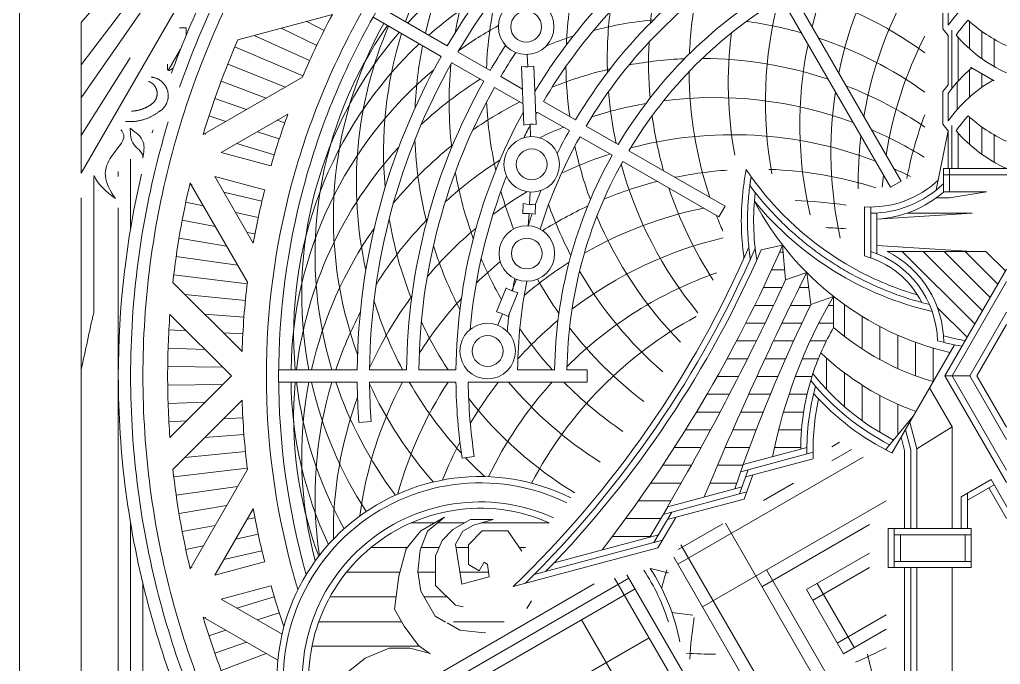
# Model space of a CAD drawing. Header units: inches. Extents: x -51 to 152, y -16 to 48.
# Drawn here: x 5.75 to 6.992, y 0.885 to 1.701 of the extents above; entities that cross this region are included whole.
import ezdxf

# ---------------------------------------------------------------- set-up
doc = ezdxf.new("R2010")
doc.units = ezdxf.units.IN
doc.header["$MEASUREMENT"] = 0
doc.layers.add('NOPLOT', color=40, linetype='Continuous', lineweight=5)

# ---------------------------------------------------------------- blocks, each defined once
blk = doc.blocks.new('Outline')
at = {"layer": 'NOPLOT', "color": 1}
blk.add_line((-1.25, 0), (-1.25, 2.3125), dxfattribs=at)
blk = doc.blocks.new('BG')
at = {"layer": 'NOPLOT'}
for p, q in [((-2.8304, 1.7075), (-2.9501, 1.6754)), ((-3.024, 1.6908), (-3.0156, 1.6908)), ((-3.0156, 1.6812), (-3.0156, 1.6908)), ((-2.8953, 1.6901), (-2.8502, 1.6685)), ((-2.8629, 1.6988), (-2.8406, 1.6875)), ((-2.9294, 1.681), (-2.8592, 1.6492)), ((-2.954, 1.6665), (-2.8677, 1.6298)), ((-3.0227, 1.6638), (-3.0383, 1.6367)), ((-3.039, 1.6373), (-3.039, 1.6447)), ((-2.9629, 1.6449), (-2.8899, 1.6157)), ((-3.0319, 1.6395), (-3.0377, 1.6362)), ((-2.9941, 1.5555), (-2.8684, 1.6281)), ((-2.9713, 1.6232), (-2.9141, 1.6017)), ((-2.9793, 1.6013), (-2.9392, 1.5872)), ((-2.9867, 1.5792), (-2.9653, 1.5722)), ((-2.9712, 1.5327), (-2.8868, 1.5814)), ((-2.8872, 1.5803), (-2.8882, 1.5806)), ((-2.9003, 1.5736), (-2.8908, 1.5703)), ((-2.9937, 1.5569), (-2.9906, 1.556)), ((-2.9253, 1.5591), (-2.8976, 1.5501)), ((-2.9514, 1.5441), (-2.904, 1.5298)), ((-2.9081, 1.5158), (-2.9712, 1.5327)), ((-3.0859, 1.5242), (-3.0859, 1.4368)), ((-3.1015, 1.5089), (-3.1015, 1.5025)), ((-3.0109, 1.4928), (-3.0078, 1.4921)), ((-3.0106, 1.4942), (-2.938, 1.3685)), ((-2.9162, 1.4856), (-2.9793, 1.5025)), ((-2.9793, 1.5025), (-2.9306, 1.4182)), ((-2.9678, 1.4827), (-2.9196, 1.4714)), ((-3.016, 1.4701), (-2.9939, 1.4654)), ((-3.1015, 1.4626), (-3.1015, 0.6565)), ((-2.9528, 1.4567), (-2.9243, 1.4506)), ((-3.0205, 1.4472), (-2.9788, 1.4393)), ((-2.9383, 1.4317), (-2.9284, 1.4298)), ((-3.0246, 1.4242), (-2.9643, 1.4142)), ((-2.9303, 1.4193), (-2.9313, 1.4195)), ((-3.0282, 1.4012), (-2.9504, 1.39)), ((-2.9448, 1.2808), (-3.0324, 1.3684)), ((-3.0313, 1.378), (-2.9382, 1.3667)), ((-3.0172, 1.3532), (-2.9405, 1.3456)), ((-2.9582, 1.25), (-3.0361, 1.3279)), ((-2.9922, 1.3282), (-2.9424, 1.3244)), ((-3.0374, 1.3083), (-3.0153, 1.3071)), ((-2.9685, 1.3045), (-2.9436, 1.3031)), ((-3.0384, 1.285), (-2.9917, 1.2835)), ((-2.946, 1.2819), (-2.9447, 1.2819)), ((-3.1484, 1.2585), (-3.1484, 0.6295)), ((-3.0389, 1.2617), (-2.9691, 1.2609)), ((-2.9582, 1.25), (-3.0361, 1.1721)), ((-3.0389, 1.2383), (-2.9691, 1.2391)), ((-2.9448, 1.2192), (-3.0324, 1.1316)), ((-2.946, 1.2181), (-2.9447, 1.2181)), ((-3.0384, 1.215), (-2.9917, 1.2165)), ((-3.0374, 1.1917), (-3.0153, 1.1929)), ((-2.9685, 1.1955), (-2.9436, 1.1969)), ((-2.9922, 1.1718), (-2.9424, 1.1756)), ((-3.0172, 1.1468), (-2.9405, 1.1544)), ((-3.0313, 1.122), (-2.9382, 1.1333)), ((-3.0106, 1.0058), (-2.938, 1.1315)), ((-3.0282, 1.0988), (-2.9504, 1.11)), ((-3.0246, 1.0758), (-2.9643, 1.0858)), ((-2.9793, 0.9975), (-2.9306, 1.0818)), ((-2.9383, 1.0683), (-2.9284, 1.0702)), ((-2.9303, 1.0807), (-2.9313, 1.0805)), ((-2.7185, 1.0537), (-2.6884, 1.071)), ((-2.6884, 1.071), (-2.7098, 1.0532)), ((-3.0859, 1.0632), (-3.0859, 0.6656)), ((-3.0205, 1.0528), (-2.9788, 1.0607)), ((-2.6554, 1.0681), (-2.6776, 1.0553)), ((-2.6651, 1.0532), (-2.6518, 1.0609)), ((-2.6266, 1.0681), (-2.6554, 1.0681)), ((-2.6518, 1.0609), (-2.6266, 1.0681)), ((-2.9528, 1.0433), (-2.9243, 1.0494)), ((-2.7367, 1.0308), (-2.7185, 1.0537)), ((-2.7098, 1.0532), (-2.7193, 1.0291)), ((-2.6776, 1.0553), (-2.6912, 1.0417)), ((-2.6745, 1.0369), (-2.6651, 1.0532)), ((-2.6406, 1.0536), (-2.6581, 1.0362)), ((-2.6082, 1.0536), (-2.6406, 1.0536)), ((-2.5902, 1.0278), (-2.6082, 1.0536)), ((-3.016, 1.0299), (-2.9939, 1.0346)), ((-2.6912, 1.0417), (-2.6996, 1.0221)), ((-2.6662, 0.9864), (-2.6745, 1.0369)), ((-2.6581, 1.0362), (-2.6581, 1.0111)), ((-2.9678, 1.0173), (-2.9196, 1.0286)), ((-2.746, 0.9963), (-2.7367, 1.0308)), ((-2.7193, 1.0291), (-2.7223, 1.0022)), ((-2.6996, 1.0221), (-2.6996, 0.9847)), ((-3.0109, 1.0072), (-3.0078, 1.0079)), ((-2.9162, 1.0144), (-2.9793, 0.9975)), ((-2.6581, 1.0111), (-2.6443, 1.0032)), ((-2.6443, 1.0032), (-2.6379, 1.0142)), ((-2.6379, 1.0142), (-2.6379, 1.0142)), ((-2.6379, 1.0142), (-2.6379, 1.0142)), ((-2.6379, 1.0142), (-2.6379, 1.0142)), ((-2.6379, 1.0142), (-2.634, 1.011)), ((-2.634, 1.011), (-2.6318, 0.9956)), ((-2.7517, 0.9544), (-2.746, 0.9963)), ((-2.7223, 1.0022), (-2.7185, 0.9773)), ((-2.6318, 0.9956), (-2.6662, 0.9864)), ((-3.0703, 0.9867), (-3.0703, 0.6746)), ((-2.9081, 0.9842), (-2.9712, 0.9673)), ((-2.6996, 0.9847), (-2.6743, 0.9594)), ((-2.9514, 0.9559), (-2.904, 0.9702)), ((-2.7185, 0.9773), (-2.7003, 0.9458)), ((-2.9712, 0.9673), (-2.8941, 0.9228)), ((-2.6743, 0.9594), (-2.6647, 0.9575)), ((-2.5841, 0.9553), (-2.5783, 0.9652)), ((-2.9941, 0.9445), (-2.8995, 0.8898)), ((-2.9253, 0.9409), (-2.8976, 0.9499)), ((-2.7394, 0.9332), (-2.7517, 0.9544)), ((-2.7003, 0.9458), (-2.6869, 0.9381)), ((-2.9937, 0.9431), (-2.9906, 0.944)), ((-2.7213, 0.9086), (-2.7394, 0.9332)), ((-2.6851, 0.9371), (-2.6691, 0.9278)), ((-2.9867, 0.9208), (-2.9653, 0.9278)), ((-2.6691, 0.9278), (-2.638, 0.9247)), ((-2.638, 0.9247), (-2.6363, 0.9251)), ((-2.9793, 0.8987), (-2.9392, 0.9128)), ((-2.7064, 0.8981), (-2.7213, 0.9086)), ((-2.9713, 0.8768), (-2.9141, 0.8983)), ((-2.7887, 0.8925), (-2.7583, 0.9052)), ((-2.7583, 0.9052), (-2.7322, 0.9052)), ((-2.7322, 0.9052), (-2.7077, 0.8987)), ((-2.7077, 0.8987), (-2.7064, 0.8981)), ((-2.8189, 0.8683), (-2.7887, 0.8925))]:
    blk.add_line(p, q, dxfattribs=at)
at = {"layer": 'NOPLOT', "linetype": 'Continuous'}
for p, q in [((-2.7011, 1.0637), (-2.7311, 1.0637)), ((-2.663, 1.0637), (-2.6972, 1.0637)), ((-2.5559, 1.0637), (-2.6418, 1.0637)), ((-2.7354, 1.0325), (-2.7816, 1.0325)), ((-2.6952, 1.0325), (-2.7179, 1.0325)), ((-2.6581, 1.0325), (-2.6738, 1.0325)), ((-2.5857, 1.0325), (-2.5934, 1.0325)), ((-2.7446, 1.0012), (-2.8125, 1.0012)), ((-2.6996, 1.0012), (-2.7222, 1.0012)), ((-2.6326, 1.0012), (-2.6686, 1.0012)), ((-2.7496, 0.97), (-2.8334, 0.97)), ((-2.6849, 0.97), (-2.7142, 0.97)), ((-2.7426, 0.9387), (-2.8476, 0.9387)), ((-2.6127, 0.9387), (-2.677, 0.9387)), ((-2.7197, 0.9075), (-2.8562, 0.9075))]:
    blk.add_line(p, q, dxfattribs=at)
at = {"layer": 'NOPLOT'}
for centre, radius, start, end in [((-2.2204, 1.5678), 0.5057, 114.9539, 166.7217), ((-2.1768, 1.5969), 0.5057, 120.8853, 170.0482), ((-2.2598, 1.5333), 0.5057, 109.0709, 160.9291), ((-1.7326, 1.5678), 0.5057, 147.5922, 165.7642), ((-2.3635, 1.3537), 0.5057, 114.9518, 137.2619), ((-1.6932, 1.5333), 0.5057, 147.4094, 168.5718), ((-1.9765, 1.25), 1.0937, 150, 165), ((-1.9242, 1.6472), 0.5057, 165.6059, 174.3514), ((-1.6587, 1.4939), 0.5057, 146.4302, 170.3541), ((-1.9765, 1.25), 1.1094, 153.8122, 160.7552), ((-1.9765, 1.25), 1.125, 154.6273, 160.0878), ((-2.3737, 1.3023), 0.5057, 122.4518, 131.4203), ((-2.1298, 1.6201), 0.5057, 167.098, 177.8287), ((-1.8728, 1.6369), 0.5057, 169.6275, 177.6242), ((-2.3771, 1.25), 0.5057, 54.0176, 74.805), ((-1.9765, 1.25), 0.9375, 150, 165), ((-2.0288, 1.6472), 0.5057, 172.3576, 177.5246), ((-1.7762, 1.5969), 0.5057, 165.195, 190.3569), ((-1.9765, 1.25), 0.9687, 151.8197, 157.0275), ((-1.9765, 1.25), 0.9219, 150, 165), ((-1.9765, 1.6506), 0.5057, 173.1059, 181.8514), ((-2.3466, 1.4033), 0.5057, 144.9539, 196.7217), ((-2.3234, 1.4503), 0.5057, 150.8853, 200.0482), ((-2.2943, 1.4939), 0.5057, 156.8261, 192.5482), ((-2.3771, 1.25), 0.5057, 118.7186, 125.402), ((-2.3737, 1.1977), 0.5057, 95.6486, 104.3941), ((-2.3737, 1.1977), 0.5057, 74.2358, 82.305), ((-2.3635, 1.3537), 0.5057, 139.0709, 190.9291), ((-2.2598, 1.5333), 0.5057, 162.7381, 185.0482), ((-2.3737, 1.1977), 0.5057, 107.4754, 111.5262), ((-1.8232, 1.6201), 0.5057, 172.695, 190.3098), ((-2.3737, 1.1977), 0.5057, 54.496, 71.6364), ((-1.6296, 1.4503), 0.5057, 152.9721, 170.9667), ((-1.9765, 1.25), 1.0625, 156.3972, 163.289), ((-2.3737, 1.3023), 0.5057, 133.2783, 185.0461), ((-2.2204, 1.5678), 0.5057, 168.5797, 177.5482), ((-1.9242, 1.6472), 0.5057, 177.1275, 185.1242), ((-1.7326, 1.5678), 0.5057, 168.3636, 192.9963), ((-2.1768, 1.5969), 0.5057, 174.598, 186.5442), ((-2.0288, 1.6472), 0.5057, 180.6059, 187.8117), ((-2.3635, 1.1463), 0.5057, 92.3758, 100.3725), ((-2.3635, 1.1463), 0.5057, 71.4282, 89.805), ((-2.3771, 1.25), 0.5057, 129.9518, 179.1147), ((-2.3635, 1.1463), 0.5057, 103.1486, 111.8941), ((-1.8728, 1.6369), 0.5057, 180.195, 198.5718), ((-2.3737, 1.1977), 0.5057, 122.1713, 132.902), ((-2.3635, 1.1463), 0.5057, 55.9067, 68.6766), ((-1.9765, 1.6506), 0.5057, 184.6275, 192.1166), ((-1.6932, 1.5333), 0.5057, 171.3235, 192.4633), ((-2.3635, 1.1463), 0.5057, 116.993, 124.8787), ((-2.1298, 1.6201), 0.5057, 182.6213, 192.5246), ((-2.3466, 1.0967), 0.5057, 99.8758, 107.8725), ((-2.3466, 1.0967), 0.5057, 69.6459, 97.305), ((-1.9765, 1.25), 0.9687, 159.9961, 164.0758), ((-1.9242, 1.6472), 0.5057, 187.695, 195.7642), ((-1.6064, 1.4033), 0.5057, 159.4913, 168.9863), ((-1.9765, 1.25), 1.1094, 163.1377, 165), ((-1.9765, 1.25), 1.125, 163.9219, 164.1149), ((-2.3466, 1.0967), 0.5057, 112.1883, 115.9363), ((-2.3234, 1.0497), 0.5057, 69.0333, 104.805), ((-1.6587, 1.4939), 0.5057, 173.2164, 180.779), ((-2.3466, 1.0967), 0.5057, 58.3187, 66.7836), ((-2.3635, 1.1463), 0.5057, 128.4558, 140.402), ((-2.2204, 1.5678), 0.5057, 182.098, 194.0442), ((-2.0288, 1.6472), 0.5057, 192.1275, 200.1242), ((-1.9765, 1.25), 1.1094, 165, 180), ((-1.9765, 1.25), 1.0938, 165, 180), ((-2.3737, 1.1977), 0.5057, 137.4518, 173.1738), ((-2.3234, 1.0497), 0.5057, 107.8834, 115.3725), ((-2.3466, 1.0967), 0.5057, 122.4754, 132.3787), ((-1.9765, 1.6506), 0.5057, 195.195, 219.3868), ((-1.9765, 1.25), 1.125, 166.8733, 180), ((-2.1768, 1.5969), 0.5057, 190.1213, 200.0246), ((-2.2943, 1.0061), 0.5057, 94.0621, 101.6364), ((-2.2943, 1.0061), 0.5057, 72.4645, 88.1225), ((-1.6296, 1.4503), 0.5057, 173.87, 175.6369), ((-2.3234, 1.0497), 0.5057, 63.5548, 66.1301), ((-1.9765, 1.25), 1.0625, 166.711, 173.6028), ((-1.9765, 1.25), 0.9375, 165, 180), ((-2.2943, 1.0061), 0.5057, 104.2358, 112.305), ((-1.9765, 1.25), 0.9687, 165.9242, 170.0039), ((-1.9765, 1.25), 0.9219, 165, 180), ((-2.3234, 1.0497), 0.5057, 121.0035, 126.8941), ((-2.1298, 1.6201), 0.5057, 195.6059, 201.3593), ((-1.9242, 1.6472), 0.5057, 198.3636, 213.0848), ((-2.0802, 1.6369), 0.5057, 199.6275, 207.6242), ((-2.2598, 0.9667), 0.5057, 80.8894, 88.2425), ((-2.2943, 1.0061), 0.5057, 114.8758, 122.2413), ((-2.2598, 0.9667), 0.5057, 101.4282, 119.805), ((-2.3466, 1.0967), 0.5057, 135.9558, 147.902), ((-2.2598, 1.5333), 0.5057, 189.598, 201.5442), ((-2.0288, 1.6472), 0.5057, 202.695, 224.508), ((-1.8728, 1.6369), 0.5057, 201.3234, 203.7679), ((-2.3635, 1.1463), 0.5057, 144.9518, 167.2619), ((-2.3234, 1.0497), 0.5057, 129.9754, 139.8787), ((-2.2204, 0.9322), 0.5057, 85.3868, 88.3171), ((-2.2204, 0.9322), 0.5057, 103.1232, 127.305), ((-2.2204, 1.5678), 0.5057, 197.6213, 207.5246), ((-2.2943, 1.0061), 0.5057, 129.7701, 134.3941), ((-2.1768, 1.5969), 0.5057, 203.1059, 209.6954), ((-2.2598, 0.9667), 0.5057, 122.3758, 130.3725), ((-2.1768, 0.9031), 0.5057, 109.2335, 134.805), ((-2.0802, 1.6369), 0.5057, 210.195, 229.0138), ((-1.9765, 1.25), 0.9687, 172.9725, 178.1803), ((-2.1298, 1.6201), 0.5057, 209.3234, 215.1242), ((-2.3234, 1.0497), 0.5057, 143.4558, 155.402), ((-2.2943, 1.4939), 0.5057, 197.098, 207.8287), ((-2.2943, 1.0061), 0.5057, 137.4754, 147.3787), ((-2.3466, 1.0967), 0.5057, 152.4518, 161.4203), ((-1.9765, 1.25), 1.0625, 175.7931, 180), ((-2.2598, 1.5333), 0.5057, 205.1213, 213.007), ((-2.2204, 0.9322), 0.5057, 129.8758, 137.8725), ((-2.1298, 0.8799), 0.5057, 118.2912, 152.4078), ((-2.1768, 1.5969), 0.5057, 214.6275, 222.1166), ((-2.1298, 1.6201), 0.5057, 217.695, 232.7486), ((-1.9765, 1.25), 1.125, 180, 195), ((-1.9765, 1.25), 1.1094, 180, 195), ((-1.9765, 1.25), 1.0938, 180, 195), ((-1.9765, 1.25), 1.0625, 180, 184.2069), ((-1.9765, 1.25), 0.9375, 180, 195), ((-1.9765, 1.25), 0.9219, 180, 195.8342), ((-2.3771, 1.25), 0.5057, 180.8853, 204.9932), ((-2.3737, 1.1977), 0.5057, 174.9539, 200.3896), ((-2.3737, 1.3023), 0.5057, 186.8261, 209.1005), ((-2.3635, 1.1463), 0.5057, 169.0709, 194.965), ((-2.3635, 1.3537), 0.5057, 192.7381, 213.0021), ((-2.3466, 1.0967), 0.5057, 163.2783, 188.423), ((-2.3466, 1.4033), 0.5057, 198.5797, 216.9863), ((-2.2943, 1.0061), 0.5057, 152.1713, 172.4496), ((-2.3234, 1.4503), 0.5057, 204.598, 221.4452), ((-2.2598, 0.9667), 0.5057, 146.993, 164.6627), ((-2.2943, 1.4939), 0.5057, 209.8499, 222.5246), ((-2.2204, 0.9322), 0.5057, 142.1883, 149.3941), ((-2.1768, 0.9031), 0.5057, 137.8834, 154.3083), ((-2.2204, 1.5678), 0.5057, 220.0884, 237.6167), ((-2.1768, 1.5969), 0.5057, 224.5508, 235.6327), ((-1.9765, 1.25), 0.9687, 181.8197, 187.0275), ((-2.3234, 1.0497), 0.5057, 159.9518, 180.7327), ((-2.2598, 1.5333), 0.5057, 218.1059, 238.6015), ((-2.2204, 0.9322), 0.5057, 152.4754, 158.4263), ((-2.2943, 1.4939), 0.5057, 223.4262, 227.2672), ((-1.9765, 1.25), 1.0625, 186.3972, 193.289), ((-2.6432, 0.8651), 0.2574, 63.4869, 199.1308), ((-2.6432, 0.8651), 0.2494, 63.9062, 198.7757), ((-1.9765, 1.25), 0.9687, 189.9961, 194.0758), ((-2.6432, 0.8651), 0.2253, 65.6027, 197.5548), ((-2.6432, 0.8651), 0.2172, 66.2561, 197.086), ((-1.9765, 1.25), 0.9375, 195, 196.795), ((-2.6432, 0.8651), 0.2574, 10.7854, 33.2532), ((-2.6432, 0.8651), 0.2494, 17.098, 33.8404), ((-2.2943, 1.4939), 0.5057, 254.6841, 257.0481), ((-1.9242, 0.8528), 0.5057, 162.9519, 165.3302), ((-1.9242, 0.8528), 0.5057, 162.5821, 162.9519), ((-2.2943, 1.4939), 0.5057, 257.0481, 257.4179), ((-1.9765, 1.25), 0.9687, 195.9242, 199.1403), ((-1.9765, 1.25), 1.125, 195, 207.5269), ((-1.9765, 1.25), 1.1094, 195, 207.492), ((-1.9765, 1.25), 1.0938, 195, 207.4562), ((-1.9765, 1.25), 1.0625, 196.711, 203.6028), ((-2.3234, 1.4503), 0.5057, 261.214, 264.2885), ((-1.8728, 0.8631), 0.5057, 170.7846, 176.7906), ((-2.3466, 1.4033), 0.5057, 265.983, 270.1627), ((-2.3635, 1.3537), 0.5057, 292.7627, 297.6158), ((-1.6587, 1.0061), 0.5057, 192.385, 200.508)]:
    blk.add_arc(centre, radius, start, end, dxfattribs=at)
blk = doc.blocks.new('MasterSword_Half')
at = {"layer": 'NOPLOT'}
for p, q in [((0.074, -0.9399), (0.0889, -1.0146)), ((0.0722, -0.9875), (0.0722, -1.0169)), ((0.1719, -1.1006), (0.1719, -1.0361)), ((0.1641, -1.0438), (0.1641, -1.0952)), ((0.1513, -1.0924), (0.026, -1.0924)), ((0.1641, -1.0848), (0.0436, -1.0924)), ((0.2799, -1.1284), (0.2836, -1.0846)), ((0.2836, -1.0846), (0.3107, -1.0902)), ((0.2479, -1.1596), (0.2531, -1.1193)), ((0.2531, -1.1193), (0.2799, -1.1284)), ((0.219, -1.1887), (0.2193, -1.1495)), ((0.2193, -1.1495), (0.2479, -1.1596)), ((0.1451, -1.3477), (0.0659, -1.2106)), ((0.1181, -1.3009), (0.1532, -1.3435)), ((0.1135, -1.3426), (0.0689, -1.3146)), ((0.2528, -1.3408), (0.3334, -1.3624)), ((0.245, -1.3468), (0.3365, -1.3714)), ((0.2448, -1.3549), (0.3305, -1.3778)), ((0.3334, -1.3624), (0.3441, -1.393)), ((0.3214, -1.3754), (0.3321, -1.406)), ((0.3274, -1.3689), (0.3381, -1.3995)), ((0.0496, -1.4076), (0.0156, -1.388)), ((0.335, -1.3906), (0.4291, -1.4158)), ((0.0224, -1.3919), (0, -1.4307)), ((0.0496, -1.4434), (0.0496, -1.3986)), ((0.329, -1.397), (0.4348, -1.4254)), ((0.3321, -1.406), (0.4297, -1.4321)), ((0.4291, -1.4158), (0.4517, -1.4542)), ((0.424, -1.4225), (0.4466, -1.4609)), ((0.4189, -1.4292), (0.4415, -1.4676)), ((0.0447, -1.4434), (0.0447, -1.4927)), ((0.15, -1.4434), (0.0447, -1.4434)), ((0.0447, -1.4512), (0.1422, -1.4512)), ((0.0525, -1.4849), (0.0525, -1.4512)), ((0.1344, -1.4849), (0.1344, -1.4512)), ((0.1422, -1.4927), (0.1422, -1.4434)), ((0.15, -1.4927), (0.15, -1.4434)), ((0.441, -1.4513), (0.5729, -1.4866)), ((0.4358, -1.458), (0.5983, -1.5015)), ((0.4415, -1.4676), (0.6249, -1.5167)), ((0.0447, -1.4849), (0.1422, -1.4849)), ((0.0447, -1.4927), (0.15, -1.4927))]:
    blk.add_line(p, q, dxfattribs=at)
at = {"layer": 'NOPLOT', "linetype": 'Continuous'}
for p, q in [((0.2828, -1.0933), (0.2874, -1.0933)), ((0.281, -1.1158), (0.2975, -1.1158)), ((0.2506, -1.1383), (0.2625, -1.1383)), ((0.2844, -1.1383), (0.308, -1.1383)), ((0.2053, -1.2), (0.2053, -1.16)), ((0.2192, -1.1608), (0.2258, -1.1608)), ((0.2485, -1.1608), (0.2735, -1.1608)), ((0.295, -1.1608), (0.3189, -1.1608)), ((0.1828, -1.2162), (0.1828, -1.1749)), ((0.1603, -1.2297), (0.1603, -1.1877)), ((0.219, -1.1833), (0.2378, -1.1833)), ((0.2593, -1.1833), (0.2844, -1.1833)), ((0.3057, -1.1833), (0.3302, -1.1833)), ((0.1378, -1.2409), (0.1378, -1.1985)), ((0.0928, -1.2571), (0.0928, -1.2149)), ((0.1153, -1.2501), (0.1153, -1.2075)), ((0.2283, -1.2058), (0.2487, -1.2058)), ((0.2697, -1.2058), (0.2951, -1.2058)), ((0.3167, -1.2058), (0.3419, -1.2058)), ((0.2278, -1.2673), (0.2278, -1.2275)), ((0.2384, -1.2283), (0.2586, -1.2283)), ((0.2797, -1.2283), (0.3057, -1.2283)), ((0.3279, -1.2283), (0.354, -1.2283)), ((0.2053, -1.289), (0.2053, -1.2461)), ((0.2464, -1.2508), (0.2675, -1.2508)), ((0.2895, -1.2508), (0.3161, -1.2508)), ((0.3393, -1.2508), (0.3664, -1.2508)), ((0.1828, -1.3068), (0.1828, -1.2617)), ((0.1603, -1.3216), (0.1603, -1.2749)), ((0.2526, -1.2733), (0.2755, -1.2733)), ((0.2989, -1.2733), (0.3264, -1.2733)), ((0.3509, -1.2733), (0.3794, -1.2733)), ((0.1378, -1.3248), (0.1378, -1.2858)), ((0.1153, -1.296), (0.1153, -1.2948)), ((0.257, -1.2958), (0.2825, -1.2958)), ((0.3081, -1.2958), (0.3366, -1.2958)), ((0.3626, -1.2958), (0.3927, -1.2958)), ((0.2596, -1.3183), (0.2887, -1.3183)), ((0.3169, -1.3183), (0.3466, -1.3183)), ((0.3746, -1.3183), (0.4065, -1.3183)), ((0.2606, -1.3408), (0.294, -1.3408)), ((0.3255, -1.3408), (0.3564, -1.3408)), ((0.3869, -1.3408), (0.4207, -1.3408)), ((0.3337, -1.3633), (0.3661, -1.3633)), ((0.3993, -1.3633), (0.4354, -1.3633)), ((0.3416, -1.3858), (0.3757, -1.3858)), ((0.4119, -1.3858), (0.4506, -1.3858)), ((0.4248, -1.4083), (0.4663, -1.4083)), ((0.438, -1.4308), (0.4825, -1.4308)), ((0.4512, -1.4533), (0.4992, -1.4533))]:
    blk.add_line(p, q, dxfattribs=at)
at = {"layer": 'NOPLOT'}
for points in [[(0.074, -0.3476), (0.074, -0.397), (0.0805, -0.4055), (0.0805, -0.4472), (0.074, -0.4556), (0.074, -0.5181), (0.0805, -0.5266), (0.0805, -0.5683), (0.074, -0.5767), (0.074, -0.6392), (0.0805, -0.6476), (0.0805, -0.6893), (0.074, -0.6978), (0.074, -0.7602), (0.0805, -0.7687), (0.0805, -0.8104), (0.074, -0.8188), (0.074, -0.8813), (0.0805, -0.8898), (0.0805, -0.9314), (0.074, -0.9399), (0.074, -0.9875)], [(0.08, -1.0169), (0.0253, -1.0169), (0.0722, -1.0247), (0.0893, -1.0247)], [(0.1262, -1.044), (0.0436, -1.044), (0.1641, -1.0516)], [(0, -1.1148), (0.0781, -1.25), (0, -1.3852)], [(0, -1.1304), (0.069, -1.25), (0, -1.3696)], [(0, -1.1695), (0.0465, -1.25), (0, -1.3305)], [(0, -1.1851), (0.0375, -1.25), (0, -1.3149)], [(0.0974, -1.2651), (0.0689, -1.3146), (0.0689, -1.4434)], [(0.1226, -1.3087), (0.1135, -1.3426), (0.1135, -1.4434)], [(0.1281, -1.3183), (0.1213, -1.3436), (0.1213, -1.4434)], [(0.1336, -1.3278), (0.1291, -1.3447), (0.1291, -1.4434)], [(0.0574, -1.4434), (0.0574, -1.4031), (0.0195, -1.3812), (-0.0045, -1.4229)]]:
    blk.add_lwpolyline(points, dxfattribs=at)
for points in [[(0.08, -0.9875), (0.08, -1.0173, 0.165549), (0.1641, -1.0516)], [(0.0864, -1.0021, 0.20662), (0.1798, -1.036), (0.1798, -1.0982, 0.213737), (0.1074, -1.1571)], [(0.1719, -1.0924, 0.318846), (0.0874, -1.2055, -0.024759), (0.0564, -1.2124)], [(0.1157, -1.9589, -0.05684), (0.1334, -1.9367), (0.1822, -1.8879), (0.1822, -1.7868), (0.1053, -1.71, -0.198912), (0.0687, -1.6216), (0.0687, -1.4927)], [(0.1135, -1.4927), (0.1135, -1.6479, 0.131652), (0.1313, -1.7143), (0.1608, -1.7655)], [(0.1213, -1.4927), (0.1213, -1.6479, 0.131652), (0.1381, -1.7104), (0.19, -1.8004)], [(0.1291, -1.4927), (0.1291, -1.6479, 0.131652), (0.1448, -1.7065), (0.19, -1.7848), (0.19, -1.89), (0.1729, -1.9196, 0.131652), (0.1572, -1.9782), (0.1572, -2.0307)]]:
    blk.add_lwpolyline(points, format="xyb", dxfattribs=at)
for centre, radius, start, end in [((0.1724, -0.9109), 0.1331, 226.0318, 269.7888), ((0, -1.0534), 0.3203, 351.0413, 6.389), ((-0.0135, -0.8545), 0.3757, 283.0908, 332.3524), ((0.0026, -0.7693), 0.4095, 282.9103, 320.6649), ((0.2093, -1.2085), 0.1298, 116.5469, 179.589), ((1.95, -0.3573), 1.8182, 203.5804, 217.749), ((1.5508, -0.5548), 1.3508, 203.3507, 224.2572), ((1.5508, -0.5548), 1.343, 203.4064, 225.4921), ((1.5508, -0.5548), 1.3352, 203.4945, 226.09), ((-3.8918, -3.1874), 4.6322, 22.6516, 26.5172), ((3.4442, 0.3333), 3.4856, 204.7923, 210.1184), ((-0.344, -1.4797), 0.6529, 11.2282, 30.3791), ((-1.631, -2.0704), 2.0881, 19.819, 25.8647), ((0.0026, -0.9413), 0.3286, 285.9511, 311.1864), ((-0.0468, -1.3431), 0.3074, 18.2188, 30.1676), ((0.0014, -0.896), 0.3134, 279.3361, 284.5042), ((0.0012, -0.9766), 0.3381, 289.6184, 313.7973), ((0, -1.0534), 0.3125, 297.2421, 321.7003), ((-0.0468, -1.3431), 0.3074, 0.0379, 18.2188), ((0, -1.0534), 0.3203, 297.5462, 320.7502), ((-0.0468, -1.3431), 0.2996, 358.8951, 15.4722), ((0, -1.0534), 0.3203, 320.7502, 320.7533), ((0, -1.0534), 0.3281, 296.2384, 318.1334), ((-0.0468, -1.3431), 0.2918, 357.6973, 12.6423)]:
    blk.add_arc(centre, radius, start, end, dxfattribs=at)
blk.add_open_spline([(0.3325, -1.101), (0.3331, -1.0973), (0.3335, -1.0935), (0.3339, -1.0897), (0.3369, -1.0625), (0.3365, -1.0348), (0.3328, -1.0078), (0.3319, -1.0014), (0.3309, -0.9951), (0.3297, -0.9888), (0.3262, -0.994), (0.3226, -0.9991), (0.3188, -1.0042), (0.2841, -1.0509), (0.2372, -1.0914), (0.1611, -1.1308), (0.1371, -1.1404), (0.1128, -1.1475)], degree=3, knots=[0.766115, 0.766115, 0.766115, 0.766115, 0.800291, 0.800291, 0.800291, 1.044647, 1.044647, 1.044647, 1.102238, 1.102238, 1.102238, 1.151318, 1.151318, 1.151318, 1.603502, 1.603502, 1.798593, 1.798593, 1.798593, 1.798593], dxfattribs=at)
blk.add_rational_spline([(0.3245, -1.1022), (0.3249, -1.0993), (0.3253, -1.0965), (0.3256, -1.0936), (0.3291, -1.0654), (0.3289, -1.037), (0.3251, -1.0089), (0.3246, -1.0052), (0.324, -1.0015), (0.3234, -0.9979)], [1, 1, 1, 1, 0.994412429531, 0.994412429531, 1, 1, 1, 1], degree=3, knots=[0.747724, 0.747724, 0.747724, 0.747724, 0.7740168, 0.7740168, 0.7740168, 1.0331398, 1.0331398, 1.0331398, 1.0670859, 1.0670859, 1.0670859, 1.0670859], dxfattribs=at)
blk.add_rational_spline([(0.3251, -1.0089), (0.2686, -1.0849), (0.1896, -1.1372), (0.0976, -1.1596)], [1, 0.959623531423, 0.958847474761, 0.997671830014], degree=3, dxfattribs=at)
blk = doc.blocks.new('OtherCornerPrint')
at = {"layer": 'NOPLOT'}
for p, q in [((-1.1719, 1.602), (-1.051, 1.7765)), ((-1.1719, 1.644), (-1.113, 1.7214)), ((-1.1719, 1.5543), (-1.1098, 1.6529))]:
    blk.add_line(p, q, dxfattribs=at)
blk.add_lwpolyline([(-0.9177, 1.9468), (-1.1719, 1.5065), (-1.1719, 1.6975), (-0.9471, 1.9587, 0.044906)], format="xyb", close=True, dxfattribs=at)
for points, weights, knots in [([(-1.0835, 1.6283), (-1.0835, 1.6283), (-1.0834, 1.6283), (-1.0834, 1.6283), (-1.0727, 1.6274), (-1.0646, 1.6203), (-1.0623, 1.6098), (-1.06, 1.5993), (-1.0645, 1.5895), (-1.0739, 1.5843)], [0.997934708732, 0.998619484199, 0.999307914622, 1, 0.868949919426, 0.868949919426, 1, 0.868949919426, 0.868949919426, 1], [20.977188, 20.977188, 20.977188, 20.977188, 20.983924, 20.983924, 20.983924, 22.259466, 22.259466, 22.259466, 23.535008, 23.535008, 23.535008, 23.535008]), ([(-1.082, 1.5947), (-1.0764, 1.5991), (-1.0744, 1.6059), (-1.0766, 1.6126), (-1.0782, 1.6174), (-1.0818, 1.6211), (-1.0867, 1.6229)], [1, 0.879434696193, 0.879434696193, 1, 0.91056686815, 0.887473593787, 0.930720176912], [16.04319, 16.04319, 16.04319, 16.04319, 17.264921, 17.264921, 17.264921, 18.171178, 18.171178, 18.171178, 18.171178])]:
    blk.add_rational_spline(points, weights, degree=3, knots=knots, dxfattribs=at)
for points, weights in [([(-1.1084, 1.5852), (-1.0987, 1.5856), (-1.0896, 1.5889), (-1.082, 1.5947)], [0.937790962674, 0.928082113187, 0.948818458963, 1]), ([(-1.0739, 1.5843), (-1.0857, 1.5752), (-1.1003, 1.5707), (-1.116, 1.5722)], [1, 0.908937480789, 0.862513017196, 0.860726609221])]:
    blk.add_rational_spline(points, weights, degree=3, dxfattribs=at)
for points, knots in [([(-1.122, 1.5617), (-1.12, 1.5596), (-1.1132, 1.5489), (-1.1368, 1.5294), (-1.1448, 1.5), (-1.1346, 1.4839), (-1.1287, 1.4744)], [26.1590178, 26.1590178, 26.1590178, 26.1590178, 26.1696653, 26.2109794, 26.2371097, 26.2745494, 26.2745494, 26.2745494, 26.2745494]), ([(-1.094, 1.5258), (-1.0927, 1.533), (-1.0899, 1.5487), (-1.1029, 1.5583), (-1.1099, 1.5636)], [0, 0, 0, 0, 0.02403412, 0.05236752, 0.05236752, 0.05236752, 0.05236752]), ([(-1.1099, 1.5636), (-1.1098, 1.5562), (-1.1095, 1.5419), (-1.0921, 1.5321), (-1.0941, 1.5256), (-1.0941, 1.5255)], [0.05236752, 0.05236752, 0.05236752, 0.05236752, 0.0776612, 0.10148444, 0.10187145, 0.10187145, 0.10187145, 0.10187145])]:
    blk.add_open_spline(points, degree=3, knots=knots, dxfattribs=at)
for points in [[(-1.1287, 1.4744), (-1.1403, 1.4835), (-1.1519, 1.4927), (-1.1554, 1.5038)], [(-1.1562, 1.5024), (-1.1562, 1.4239), (-1.1562, 1.3465), (-1.1562, 1.3299)], [(-1.1719, 1.2585), (-1.1719, 1.3265), (-1.1719, 1.3992), (-1.1719, 1.4753)], [(-1.1562, 1.3299), (-1.1615, 1.3061), (-1.1667, 1.2823), (-1.1719, 1.2585)]]:
    blk.add_open_spline(points, degree=3, dxfattribs=at)
blk = doc.blocks.new('A$C7CCE18EE')
at = {"layer": 'NOPLOT'}
for p, q in [((-0.4187, 0.2598), (-0.4987, 0.3059)), ((-0.4265, 0.2462), (-0.4987, 0.2879)), ((-0.4791, 0.1864), (-0.4322, 0.2676)), ((-0.4655, 0.1786), (-0.4187, 0.2598)), ((-0.4577, 0.1921), (-0.5196, 0.2278)), ((-0.4655, 0.1786), (-0.5196, 0.2098))]:
    blk.add_line(p, q, dxfattribs=at)
blk = doc.blocks.new('Constellation')
at = {"layer": 'NOPLOT'}
for p, q in [((-0.4494, 0.5327), (-0.4359, 0.5405)), ((-0.5779, 0.4595), (-0.5643, 0.4672)), ((-0.6064, 0.3913), (-0.607, 0.4069)), ((-0.6028, 0.3029), (-0.6035, 0.3185)), ((-0.6042, 0.2171), (-0.6033, 0.2327)), ((-0.6048, 0.2056), (-0.6057, 0.19)), ((-0.6207, 0.1223), (-0.6266, 0.1078)), ((-0.6336, 0.1113), (-0.6458, 0.0809)), ((-0.6191, 0.1055), (-0.6313, 0.0751)), ((-0.6383, 0.0785), (-0.6441, 0.0641))]:
    blk.add_line(p, q, dxfattribs=at)
for points in [[(-0.5687, 0.4737), (-0.4528, 0.5398)], [(-0.561, 0.4601), (-0.445, 0.5262)], [(-0.6112, 0.3176), (-0.6142, 0.3916)], [(-0.5956, 0.3182), (-0.5986, 0.3922)], [(-0.6127, 0.2055), (-0.612, 0.2181)], [(-0.5971, 0.2046), (-0.5964, 0.2172)]]:
    blk.add_lwpolyline(points, dxfattribs=at)
for centre, radius in [((-0.4053, 0.5579), 0.0352), ((-0.4053, 0.5579), 0.0195), ((-0.6084, 0.4421), 0.0352), ((-0.6084, 0.4421), 0.0195), ((-0.6014, 0.2678), 0.0352), ((-0.6014, 0.2678), 0.0195), ((-0.6076, 0.1549), 0.0352), ((-0.6076, 0.1549), 0.0195), ((-0.6572, 0.0314), 0.0352), ((-0.6572, 0.0314), 0.0195)]:
    blk.add_circle(centre, radius, dxfattribs=at)
for centre, start, end in [((-0.4053, 0.5579), 200.8421, 218.5415), ((-0.6084, 0.4421), 20.8421, 38.5415), ((-0.6084, 0.4421), 263.4608, 281.1602), ((-0.6014, 0.2678), 83.4608, 101.1602), ((-0.6014, 0.2678), 257.9942, 275.6935), ((-0.6076, 0.1549), 77.9942, 95.6935), ((-0.6076, 0.1549), 239.2683, 256.9677), ((-0.6572, 0.0314), 59.2683, 76.9677)]:
    blk.add_arc(centre, 0.0508, start, end, dxfattribs=at)
blk = doc.blocks.new('StaffLines')
at = {"layer": 'NOPLOT'}
for p, q in [((-0.2716, 0.486), (-0.1334, 0.2467)), ((-0.2851, 0.4782), (-0.1469, 0.2388)), ((-0.7083, 0.4179), (-0.7945, 0.4677)), ((-0.7161, 0.4044), (-0.8023, 0.4542)), ((-0.6541, 0.3867), (-0.6947, 0.4101)), ((-0.6619, 0.3732), (-0.7025, 0.3966)), ((-0.6131, 0.363), (-0.6406, 0.3789)), ((-0.6123, 0.3445), (-0.6484, 0.3653)), ((-0.5459, 0.3242), (-0.5865, 0.3476)), ((-0.5537, 0.3107), (-0.5943, 0.3341)), ((-0.4917, 0.2929), (-0.5323, 0.3164)), ((-0.4996, 0.2794), (-0.5402, 0.3028)), ((-0.3564, 0.2148), (-0.4782, 0.2851)), ((-0.3642, 0.2013), (-0.486, 0.2716)), ((-0.1334, 0.2467), (-0.1469, 0.2388)), ((-0.3564, 0.2148), (-0.3642, 0.2013)), ((-0.9219, 0.0078), (-0.8223, 0.0078)), ((-0.9219, 0.0078), (-0.9219, -0.0078)), ((-0.8067, 0.0078), (-0.7598, 0.0078)), ((-0.7442, 0.0078), (-0.6973, 0.0078)), ((-0.6192, 0.0078), (-0.5723, 0.0078)), ((-0.5567, 0.0078), (-0.531, 0.0078)), ((-0.531, 0.0078), (-0.531, -0.0078)), ((-0.9219, -0.0078), (-0.8223, -0.0078)), ((-0.8067, -0.0078), (-0.6973, -0.0078)), ((-0.6817, -0.0078), (-0.531, -0.0078)), ((-0.8203, -0.0591), (-0.8047, -0.0579)), ((-0.6741, -0.1021), (-0.6895, -0.1044))]:
    blk.add_line(p, q, dxfattribs=at)
for radius, start, end in [(0.8224, 120.5443, 149.4557), (0.8068, 120.5549, 149.4451), (0.6349, 120.7051, 149.2949), (0.6818, 128.8647, 149.3434), (0.6193, 120.7229, 149.2771), (0.6974, 133.3776, 148.9255), (0.5724, 120.7821, 149.2179), (0.5568, 120.804, 149.196), (0.7599, 146.5982, 149.4109), (0.8224, 150.5443, 179.4557), (0.7443, 146.6254, 149.3986), (0.8068, 150.5549, 179.4451), (0.7599, 150.5891, 179.4109), (0.7443, 150.6014, 179.3985), (0.6974, 151.3361, 179.3581), (0.6818, 150.6566, 150.9742), (0.6818, 152.1464, 153.7586), (0.6349, 150.7051, 153.6774), (0.6193, 150.7229, 162.5425), (0.5724, 150.7821, 179.2179), (0.5568, 150.804, 179.196), (0.6818, 158.2414, 175.0465), (0.6349, 158.3226, 159.9934), (0.6349, 161.137, 162.5816), (0.6349, 168.8078, 170.2524), (0.6193, 168.8468, 179.2771), (0.6349, 172.9309, 174.9131), (0.8224, 180.5443, 184.1188), (0.8068, 180.5548, 184.1188), (0.6974, 180.6419, 188.6118), (0.6818, 180.6566, 188.6118)]:
    blk.add_arc((0, 0), radius, start, end, dxfattribs=at)

msp = doc.modelspace()

# ---------------------------------------------------------------- linework, layer by layer
at = {"layer": 'NOPLOT'}
for p, q in [((6.926, 1.6941), (6.926, 1.7287)), ((6.9308, 1.6877), (6.9308, 1.614)), ((6.9386, 1.6785), (6.9386, 1.6231)), ((6.9544, 1.6409), (6.9844, 1.6236)), ((6.926, 1.573), (6.926, 1.6076)), ((6.9308, 1.567), (6.9308, 1.5125)), ((6.9386, 1.5575), (6.9386, 1.5125)), ((6.92, 1.5125), (7.08, 1.5125)), ((7.0722, 1.5047), (6.92, 1.5047)), ((6.9219, 1.25), (6.9535, 1.25)), ((6.7787, 1.1602), (6.7885, 1.1659)), ((6.7787, 1.1422), (6.8036, 1.1566)), ((6.5836, 1.0115), (6.8186, 1.1472)), ((6.6921, 1.0922), (6.7301, 1.1142)), ((6.6149, 0.9574), (6.8474, 1.0917)), ((6.5842, 1.0299), (6.6406, 1.0624)), ((6.6439, 1.0633), (6.8139, 0.7689)), ((6.6903, 0.9829), (6.8265, 1.0616)), ((6.5877, 1.0358), (6.7866, 0.6912)), ((6.5786, 1.0203), (6.7756, 0.679)), ((6.5192, 0.998), (6.631, 0.8043)), ((6.6961, 1.0043), (6.8229, 0.7845)), ((6.2362, 0.8471), (6.4778, 0.9865)), ((6.2441, 0.8335), (6.5216, 0.9938)), ((6.2519, 0.82), (6.5295, 0.9803)), ((6.4618, 0.9412), (6.5555, 0.7788)), ((6.2966, 0.7737), (6.5472, 0.9183))]:
    msp.add_line(p, q, dxfattribs=at)
at = {"layer": 'NOPLOT', "linetype": 'Continuous'}
for p, q in [((6.9531, 1.6642), (6.9531, 1.6988)), ((6.9688, 1.6517), (6.9688, 1.6863)), ((6.9844, 1.6416), (6.9844, 1.6762)), ((6.9531, 1.6029), (6.9531, 1.6375)), ((6.9688, 1.6154), (6.9688, 1.6326)), ((6.9375, 1.5873), (6.9375, 1.6219)), ((6.9531, 1.5431), (6.9531, 1.5777)), ((6.9688, 1.5306), (6.9688, 1.5652)), ((6.9844, 1.5206), (6.9844, 1.5551)), ((6.8679, 1.4076), (6.9599, 1.3157)), ((6.8945, 1.4076), (6.9696, 1.3325)), ((6.921, 1.4076), (6.9793, 1.3493)), ((6.9475, 1.4076), (6.989, 1.3661)), ((6.974, 1.4076), (6.9987, 1.383)), ((6.9123, 1.3367), (6.9502, 1.2989))]:
    msp.add_line(p, q, dxfattribs=at)
at = {"layer": 'NOPLOT'}
msp.add_lwpolyline([(6.5036, 0.9937), (6.6175, 0.7965)], dxfattribs=at)
for centre, radius, start, end in [((7.0791, 1.5824), 0.1895, 120.5396, 143.8857), ((7.0791, 1.5824), 0.1739, 137.2726, 145.3002), ((7.0791, 1.8404), 0.1895, 227.6212, 245.3379), ((7.0791, 1.8058), 0.1895, 221.0299, 245.3379), ((7.0791, 1.4959), 0.1895, 130.5165, 143.8857), ((7.0791, 1.4613), 0.1895, 120.5396, 143.8857), ((7.0791, 1.4613), 0.1739, 137.2726, 145.3002), ((7.0791, 1.7193), 0.1895, 227.6212, 245.3379), ((7.0791, 1.6847), 0.1895, 221.0299, 245.3379)]:
    msp.add_arc(centre, radius, start, end, dxfattribs=at)

# ---------------------------------------------------------------- block references
at = {"color": 1}
msp.add_blockref('Outline', (7, 0), dxfattribs=at)
at = {"layer": 'NOPLOT'}
for name, p in [('OtherCornerPrint', (7, 0)), ('BG', (8.9765, 0)), ('StaffLines', (7, 1.25)), ('Constellation', (7, 1.25))]:
    msp.add_blockref(name, p, dxfattribs=at)
at = {"layer": 'NOPLOT', "xscale": -1}
for name, p in [('MasterSword_Half', (7, 2.5)), ('A$C7CCE18EE', (6.3279, 0.7195))]:
    msp.add_blockref(name, p, dxfattribs=at)

doc.saveas('drawing.dxf')
